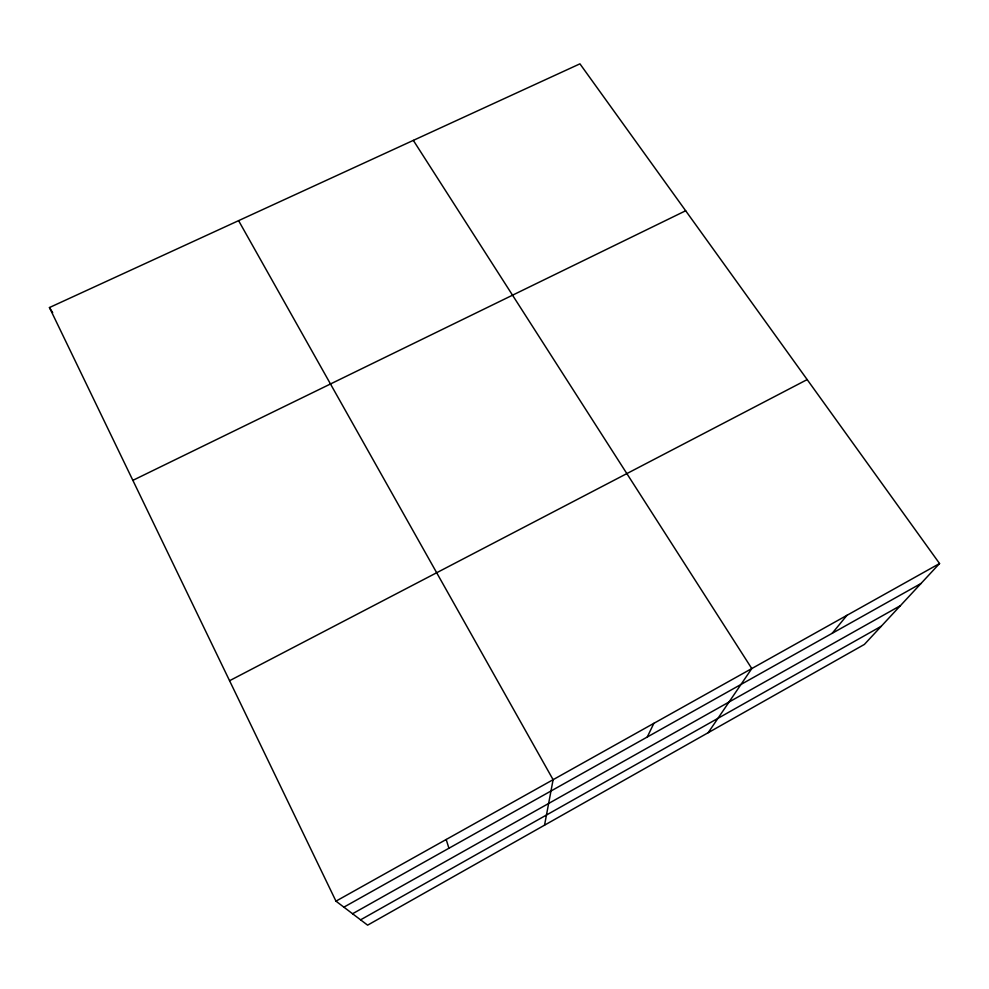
<?xml version="1.0" encoding="UTF-8"?>
<svg xmlns="http://www.w3.org/2000/svg" width="989" height="989" viewBox="0 0 989 989"><rect width="100%" height="100%" fill="white"/><g stroke="black" fill="none" stroke-linecap="round" stroke-linejoin="round"><path stroke-width="1.48" d="M544.543 825.172L553.111 779.703L238.596 220.646M647.276 737.003L653.865 723.33M708.173 732.701L751.788 668.564L413.328 140.376M832.182 633.319L846.967 615.319M939.55 563.532L864.374 644.432L367.611 925.16L335.963 901.152L49.45 307.542L579.937 63.84L939.55 563.532L335.963 901.152M360.589 919.832L881.273 626.247M343.875 907.16L920.982 583.51M352.554 913.749L900.423 605.639M229.572 680.716L807.172 379.591M132.86 480.357L685.674 210.756M49.45 307.542L52.689 312.685M446.187 839.5L448.919 848.241"/></g></svg>
